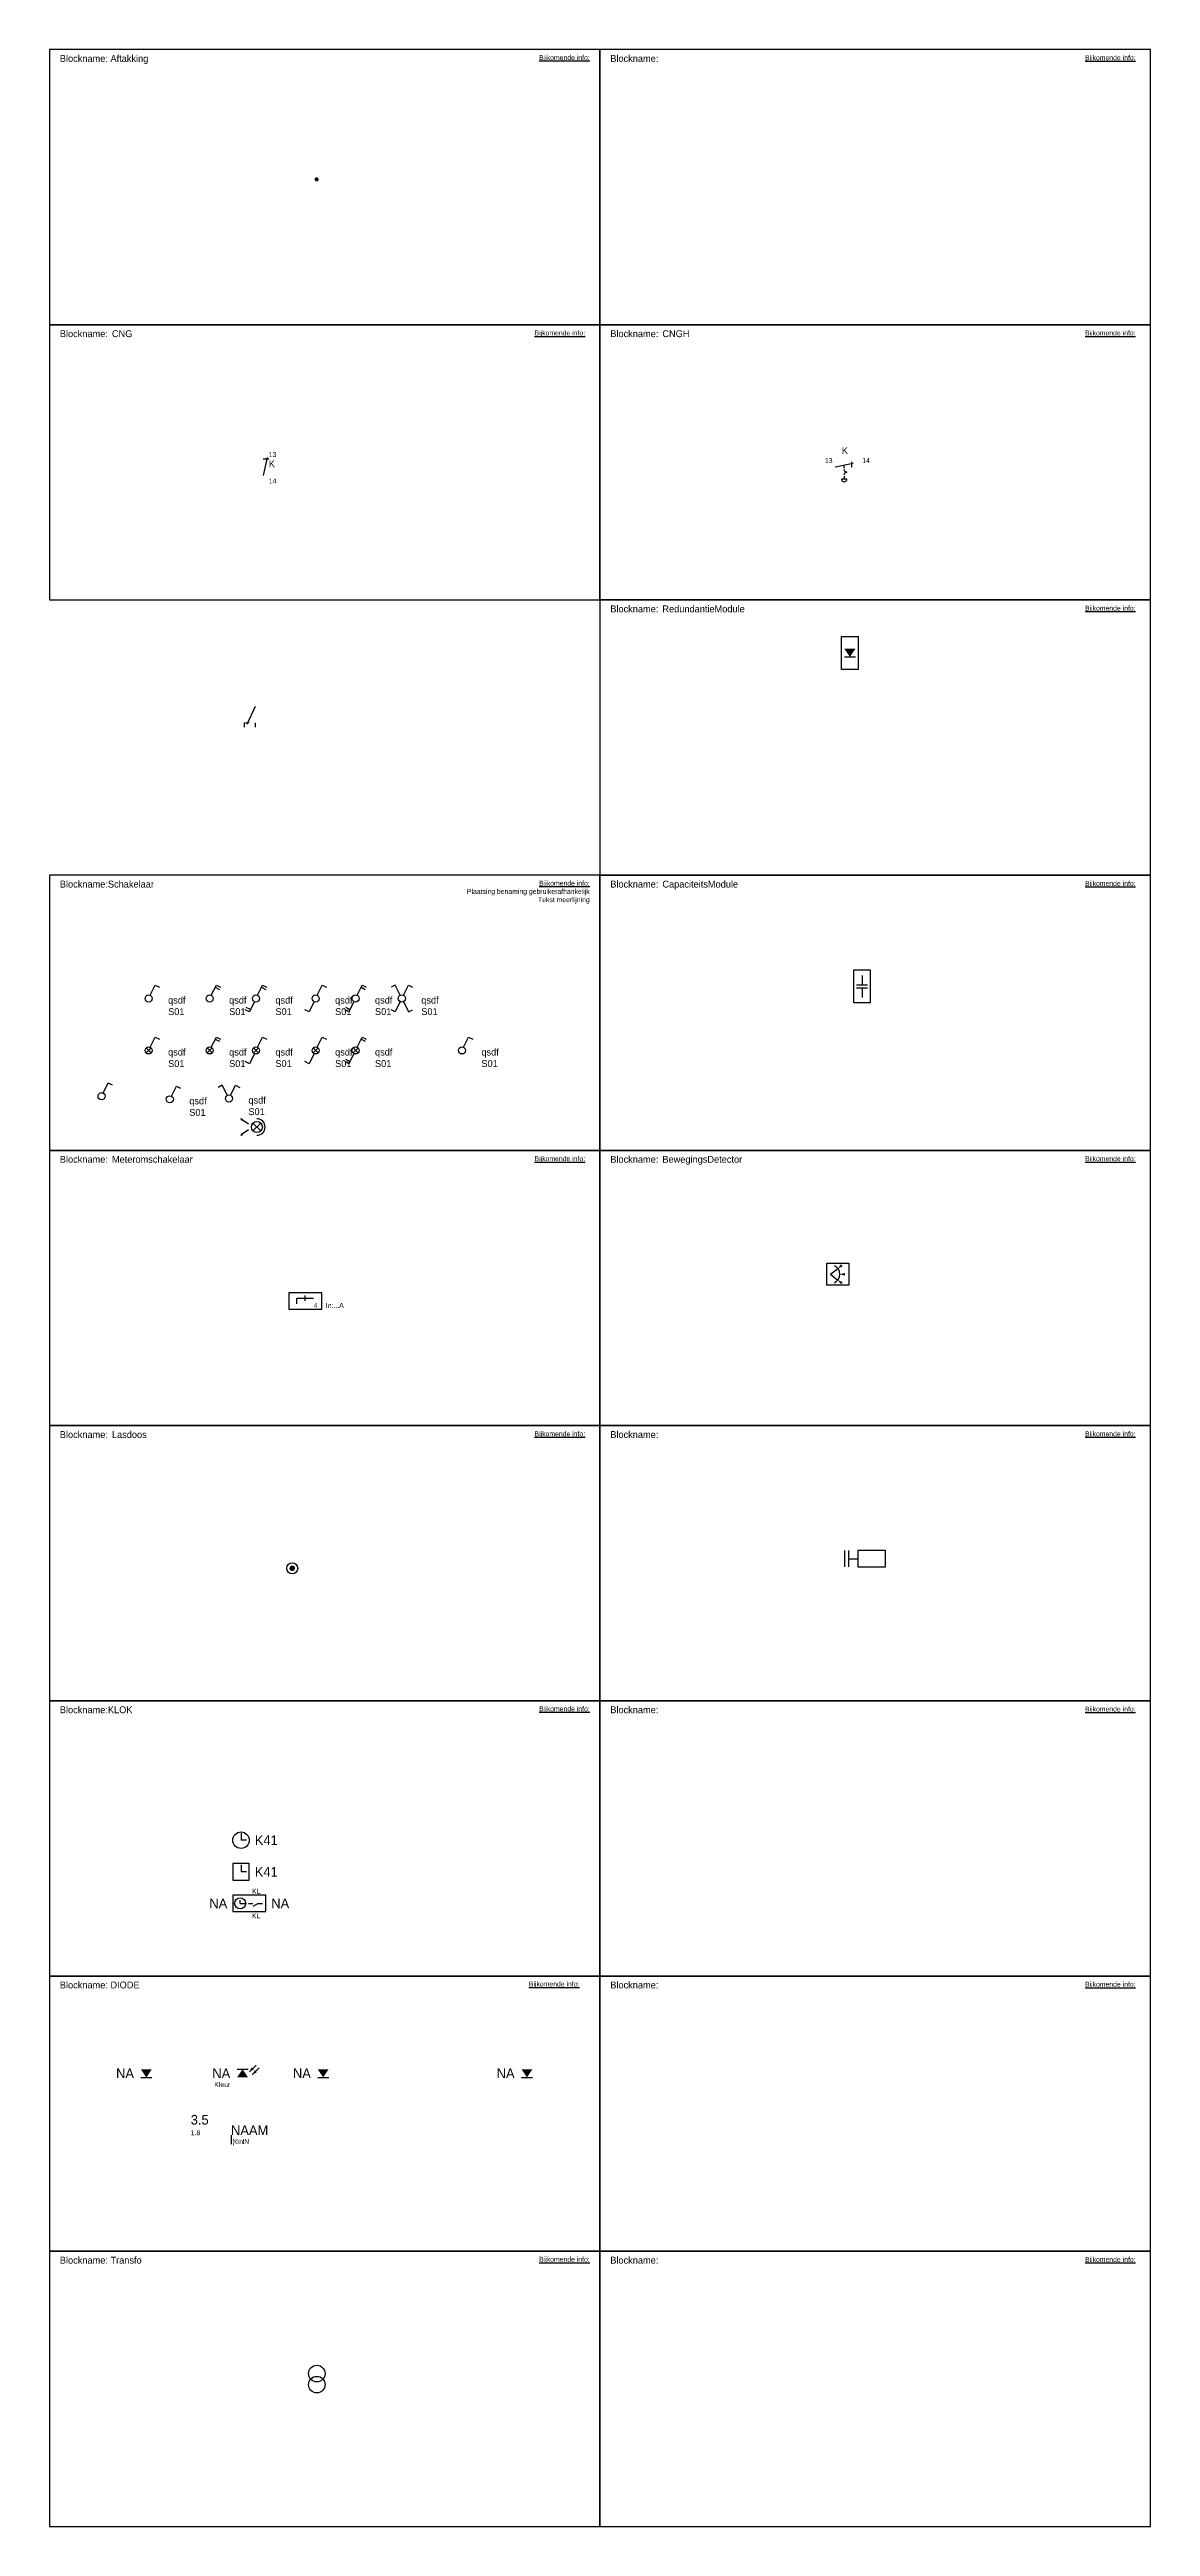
# Model space of a CAD drawing. Header units: millimetres. Extents: x -7152 to 5843, y -5056 to 10205.
# Drawn here: x 500 to 900, y 0 to 900 of the extents above; entities that cross this region are included whole.
import ezdxf
from ezdxf.enums import TextEntityAlignment as Align

# ---------------------------------------------------------------- set-up
doc = ezdxf.new("R2018")
doc.units = ezdxf.units.MM
for name, color, linetype in [('18', 1, 'Continuous'), ('25vol', 7, 'Continuous'), ('35', 2, 'Continuous'), ('BlockSupport', 93, 'Continuous')]:
    doc.layers.add(name, color=color, linetype=linetype)
doc.styles.add('ISOPLUS', font='isoplus')
doc.styles.get("Standard").update_dxf_attribs({"font": 'isoplus.shx'})
doc.dimstyles.new('ISO-25', dxfattribs={"dimtxt": 2.5, "dimasz": 2.5, "dimexe": 1.25, "dimexo": 0.625, "dimtad": 1, "dimtxsty": 'Standard', "dimcen": 2.5, "dimadec": 0, "dimazin": 0, "dimtfac": 1, "dimtmove": 0, "dimatfit": 3, "dimfxl": 1, "dimarcsym": 0})

# ---------------------------------------------------------------- blocks, each defined once
blk = doc.blocks.new('Aftakking')
at = {"linetype": 'Continuous'}
h = blk.add_hatch(color=0, dxfattribs=at)
h.dxf.hatch_style = 1
edge = h.paths.add_edge_path()
edge.add_arc((0, 0), 0.75, 0, 360)
blk = doc.blocks.new('*U294')
for p, q in [((0.58, 1.16), (2.41, 4.82)), ((2.41, 4.82), (3.91, 4.07))]:
    blk.add_line(p, q)
at = {"color": 0}
blk.add_circle((0, 0), 1.29, dxfattribs=at)
at = {"color": 1, "lineweight": 30, "flags": 104}
blk.add_attdef('NAAM', text='', height=1.8, dxfattribs=at).set_placement((7.06, 0.64), align=Align.MIDDLE_LEFT)
blk = doc.blocks.new('*U317')
at = {"color": 0}
blk.add_line((-2, 3), (2, 3), dxfattribs=at)
at = {"color": 1}
for p, q in [((2.47, 2.04), (4.95, 4.51)), ((3.54, 0.97), (6.01, 3.45))]:
    blk.add_line(p, q, dxfattribs=at)
at = {"color": 0}
blk.add_solid([(-2, 0), (2, 0), (0, 3)], dxfattribs=at)
at = {"color": 1}
for points in [[(2.3, 1.86), (3.36, 3.63), (4.07, 2.92)], [(3.36, 0.8), (4.42, 2.57), (5.13, 1.86)]]:
    blk.add_solid(points, dxfattribs=at)
at = {"color": 2, "linetype": 'Continuous', "style": 'ISOPLUS'}
blk.add_attdef('NAAM', text='', height=3.5, dxfattribs=at).set_placement((-4.48, -0.25), align=Align.RIGHT)
at = {"color": 1, "linetype": 'Continuous'}
blk.add_attdef('KLEUR', text='', height=1.8, dxfattribs=at).set_placement((-4.48, -3.5), align=Align.RIGHT)
blk = doc.blocks.new('*U316')
at = {"color": 0}
blk.add_line((-2, 0), (2, 0), dxfattribs=at)
blk.add_solid([(-2, 3), (2, 3), (0, 0)], dxfattribs=at)
at = {"color": 2, "linetype": 'Continuous', "style": 'ISOPLUS'}
blk.add_attdef('NAAM', text='', height=3.5, dxfattribs=at).set_placement((-4.48, -0.25), align=Align.RIGHT)
blk = doc.blocks.new('*U318')
at = {"color": 0}
blk.add_line((-2, 0), (2, 0), dxfattribs=at)
blk.add_solid([(-2, 3), (2, 3), (0, 0)], dxfattribs=at)
at = {"color": 2, "linetype": 'Continuous', "style": 'ISOPLUS'}
blk.add_attdef('NAAM', text='', height=3.5, dxfattribs=at).set_placement((-4.48, -0.25), align=Align.RIGHT)
blk = doc.blocks.new('*U373')
at = {"linetype": 'Continuous', "ltscale": 15}
for p, q in [((0, 0), (-2.98, -6.53)), ((-4, -6), (-4, -7.47))]:
    blk.add_line(p, q, dxfattribs=at)
at = {"linetype": 'ByBlock', "lineweight": 0}
blk.add_lwpolyline([(-2.18, -6), (-4, -6)], dxfattribs=at)
blk.add_lwpolyline([(0, -6), (0, -7.47)])
at = {"color": 1}
blk.add_attdef('ON/OF/SD_LL', text='', height=1.8, dxfattribs=at).set_placement((1.5, 0.6), align=Align.TOP_LEFT)
for tag, p in [('B_LL', (1.5, 2.4)), ('TR_LL', (1.5, -8.42))]:
    blk.add_attdef(tag, text='', height=1.8, dxfattribs=at).set_placement(p, align=Align.MIDDLE_LEFT)
blk.add_attdef('TL_LL', text='', height=1.8, dxfattribs=at).set_placement((-5.5, -8.42), align=Align.MIDDLE_RIGHT)
at = {"color": 2, "style": 'ISOPLUS'}
blk.add_attdef('NUM_LL', text='', height=2.5, dxfattribs=at).set_placement((1.5, -4), align=Align.MIDDLE_LEFT)
blk = doc.blocks.new('*U293')
for p, q in [((0.58, 1.16), (2.41, 4.82)), ((2.03, 4.05), (3.53, 3.31)), ((2.41, 4.82), (3.91, 4.07))]:
    blk.add_line(p, q)
at = {"color": 0}
blk.add_circle((0, 0), 1.29, dxfattribs=at)
at = {"color": 1, "lineweight": 30, "flags": 104}
blk.add_attdef('NAAM', text='', height=1.8, dxfattribs=at).set_placement((7.06, 0.64), align=Align.MIDDLE_LEFT)
blk = doc.blocks.new('*U296')
for p, q in [((0.58, 1.16), (2.41, 4.82)), ((2.03, 4.05), (3.53, 3.31)), ((2.41, 4.82), (3.91, 4.07)), ((-2.41, -4.82), (-3.91, -4.07)), ((-2.03, -4.05), (-3.53, -3.31)), ((-0.58, -1.16), (-2.41, -4.82))]:
    blk.add_line(p, q)
at = {"color": 0}
blk.add_circle((0, 0), 1.29, dxfattribs=at)
blk = doc.blocks.new('*U295')
for p, q in [((0.58, 1.16), (2.41, 4.82)), ((2.41, 4.82), (3.91, 4.07)), ((-2.41, -4.82), (-3.91, -4.07)), ((-0.58, -1.16), (-2.41, -4.82))]:
    blk.add_line(p, q)
at = {"color": 0}
blk.add_circle((0, 0), 1.29, dxfattribs=at)
blk = doc.blocks.new('*U297')
for p, q in [((-2.41, 4.82), (-3.91, 4.07)), ((-0.58, 1.16), (-2.41, 4.82)), ((0.58, 1.16), (2.41, 4.82)), ((2.41, 4.82), (3.91, 4.07)), ((-2.41, -4.82), (-3.91, -4.07)), ((-0.58, -1.16), (-2.41, -4.82)), ((0.58, -1.16), (2.41, -4.82)), ((2.41, -4.82), (3.91, -4.07))]:
    blk.add_line(p, q)
at = {"color": 0}
blk.add_circle((0, 0), 1.29, dxfattribs=at)
blk = doc.blocks.new('*U301')
for p, q in [((0.92, 0.92), (-0.92, -0.92)), ((0.92, -0.92), (-0.92, 0.92)), ((0.58, 1.16), (2.41, 4.82)), ((2.41, 4.82), (3.91, 4.07))]:
    blk.add_line(p, q)
at = {"color": 0}
blk.add_circle((0, 0), 1.29, dxfattribs=at)
at = {"color": 1, "lineweight": 30, "flags": 104}
blk.add_attdef('NAAM', text='', height=1.8, dxfattribs=at).set_placement((7.06, 0.64), align=Align.MIDDLE_LEFT)
blk = doc.blocks.new('*U300')
for p, q in [((0.92, 0.92), (-0.92, -0.92)), ((0.92, -0.92), (-0.92, 0.92)), ((0.58, 1.16), (2.41, 4.82)), ((2.03, 4.05), (3.53, 3.31)), ((2.41, 4.82), (3.91, 4.07))]:
    blk.add_line(p, q)
at = {"color": 0}
blk.add_circle((0, 0), 1.29, dxfattribs=at)
at = {"color": 1, "lineweight": 30, "flags": 104}
blk.add_attdef('NAAM', text='', height=1.8, dxfattribs=at).set_placement((7.06, 0.64), align=Align.MIDDLE_LEFT)
blk = doc.blocks.new('*U299')
for p, q in [((0.92, 0.92), (-0.92, -0.92)), ((0.92, -0.92), (-0.92, 0.92)), ((0.58, 1.16), (2.41, 4.82)), ((2.41, 4.82), (3.91, 4.07)), ((-2.41, -4.82), (-3.91, -4.07)), ((-0.58, -1.16), (-2.41, -4.82))]:
    blk.add_line(p, q)
at = {"color": 0}
blk.add_circle((0, 0), 1.29, dxfattribs=at)
blk = doc.blocks.new('*U298')
for p, q in [((0.92, 0.92), (-0.92, -0.92)), ((0.92, -0.92), (-0.92, 0.92)), ((0.58, 1.16), (2.41, 4.82)), ((2.03, 4.05), (3.53, 3.31)), ((2.41, 4.82), (3.91, 4.07)), ((-2.41, -4.82), (-3.91, -4.07)), ((-2.03, -4.05), (-3.53, -3.31)), ((-0.58, -1.16), (-2.41, -4.82))]:
    blk.add_line(p, q)
at = {"color": 0}
blk.add_circle((0, 0), 1.29, dxfattribs=at)
blk = doc.blocks.new('*U315')
at = {"color": 0, "linetype": 'Continuous'}
blk.add_lwpolyline([(0, -6), (12, -6), (12, 0), (0, 0)], close=True, dxfattribs=at)
at = {"layer": '18'}
for p, q in [((2.69, -3), (2.69, -1.88)), ((2.69, -3), (4.48, -3)), ((5.77, -3), (7.27, -3)), ((9.25, -3), (7.27, -4.14)), ((9.25, -3), (10.75, -3))]:
    blk.add_line(p, q, dxfattribs=at)
blk.add_circle((2.69, -3), 2, dxfattribs=at)
at = {"color": 1, "linetype": 'Continuous'}
blk.add_attdef('KLEMNRB', text='', height=1.8, dxfattribs=at).set_placement((7, 0), align=Align.BOTTOM_LEFT)
at = {"color": 2}
blk.add_attdef('NAAMSR', text='', height=3.5, dxfattribs=at).set_placement((-2, -3), align=Align.MIDDLE_RIGHT)
at = {"color": 1, "linetype": 'Continuous'}
blk.add_attdef('KLEMNRO', text='', height=1.8, dxfattribs=at).set_placement((7, -6.6), align=Align.TOP_LEFT)
at = {"color": 2}
blk.add_attdef('NAAMSL', text='', height=3.5, dxfattribs=at).set_placement((14, -3), align=Align.MIDDLE_LEFT)
blk = doc.blocks.new('*U377')
at = {"color": 0, "linetype": 'Continuous', "ltscale": 15}
for centre in [(0, 2), (0, -2)]:
    blk.add_circle(centre, 3, dxfattribs=at)
at = {"color": 2, "style": 'ISOPLUS'}
blk.add_attdef('NUM_K', text='', height=3.5, dxfattribs=at).set_placement((-4.5, 6.25), align=Align.MIDDLE_RIGHT)
at = {"color": 1, "style": 'ISOPLUS'}
for tag, p in [('UP_K', (-4.5, 2.82)), ('P_K', (-4.5, 0)), ('SCHAKELING_K', (-4.5, -5.6)), ('KLASSE_K', (-4.5, -8.4)), ('US_K', (-4.5, -2.8))]:
    blk.add_attdef(tag, text='', height=1.8, dxfattribs=at).set_placement(p, align=Align.MIDDLE_RIGHT)
blk = doc.blocks.new('Slagdrukknop Vergrendeld')
at = {"color": 1}
blk.add_line((-1, 0), (0, 0), dxfattribs=at)
at = {"color": 7}
blk.add_lwpolyline([(-5, 1, 1), (-5, -1)], format="xyb", close=True, dxfattribs=at)
at = {"color": 1}
for points in [[(-4, 0), (-5, 0)], [(-1.5, 0), (-2, 0), (-2.5, -1), (-3, 0), (-3.5, 0)]]:
    blk.add_lwpolyline(points, dxfattribs=at)
blk = doc.blocks.new('*U415')
at = {"color": 0, "linetype": 'Continuous', "ltscale": 15}
for points in [[(0, 1.4), (-6.53, 0)], [(-0.53, 0), (-0.53, 2)]]:
    blk.add_lwpolyline(points, dxfattribs=at)
at = {"layer": 'BlockSupport', "linetype": 'Continuous', "rotation": 90}
blk.add_blockref('Slagdrukknop Vergrendeld', (-3.26, 0.7), dxfattribs=at)
at = {"color": 1, "style": 'ISOPLUS'}
blk.add_attdef('KLNR1', text='', height=1.8, dxfattribs=at).set_placement((-7.5, 1.5), align=Align.RIGHT)
at = {"color": 2, "style": 'ISOPLUS'}
blk.add_attdef('NAAM', text='', height=2.5, dxfattribs=at).set_placement((-3, 4.02), align=Align.BOTTOM_CENTER)
at = {"color": 1, "style": 'ISOPLUS'}
blk.add_attdef('AMP', text='', height=1.8, dxfattribs=at).set_placement((-3, 0.83), align=Align.BOTTOM_CENTER)
at = {"color": 1}
blk.add_attdef('KLNR2', text='', height=1.8, dxfattribs=at).set_placement((3.3, 3.3), align=Align.TOP_LEFT)
blk = doc.blocks.new('*U418')
at = {"color": 0}
blk.add_lwpolyline([(0, 0), (200, 0), (200, 100), (0, 100)], close=True, dxfattribs=at)
blk.add_text('Blockname:', height=2.5, dxfattribs=at).set_placement((3.74, 98), align=Align.TOP_LEFT)
at = {"color": 0, "linetype": 'Continuous'}
blk.add_text('%%UBijkomende info:', height=1.8, dxfattribs=at).set_placement((176.22, 96.12))
at = {"color": 161, "linetype": 'Continuous', "ltscale": 15, "true_color": 0x8c9ff3}
blk.add_attdef('BLOCKNAME', (22.67, 95.5), '', height=2.5, dxfattribs=at)
blk = doc.blocks.new('*U414')
at = {"color": 0, "linetype": 'Continuous', "ltscale": 15}
for points in [[(1.4, 6.53), (0, 0)], [(0, 6), (2, 6)]]:
    blk.add_lwpolyline(points, dxfattribs=at)
at = {"color": 1, "style": 'ISOPLUS'}
blk.add_attdef('AMP', (2, 0), '', height=1.8, dxfattribs=at)
blk.add_attdef('KLNR1', text='', height=1.8, dxfattribs=at).set_placement((2, 7.6), align=Align.MIDDLE_LEFT)
at = {"color": 2, "style": 'ISOPLUS'}
blk.add_attdef('NAAM', (2, 3), '', height=2.5, dxfattribs=at)
at = {"color": 1}
blk.add_attdef('KLNR2', text='', height=1.8, dxfattribs=at).set_placement((2, -2), align=Align.MIDDLE_LEFT)
blk = doc.blocks.new('*U438')
at = {"color": 1, "linetype": 'ByBlock', "const_width": 1}
blk.add_lwpolyline([(-0.5, 0, 1), (0.5, 0, 1)], format="xyb", close=True, dxfattribs=at)
at = {"color": 0, "linetype": 'ByBlock'}
blk.add_circle((0, 0), 2, dxfattribs=at)
at = {"color": 2, "linetype": 'Continuous', "ltscale": 15}
blk.add_attdef('NAAM_L', text='', height=3.5, dxfattribs=at).set_placement((-3.5, 0), align=Align.MIDDLE_RIGHT)
at = {"color": 1, "linetype": 'Continuous', "ltscale": 15}
blk.add_attdef('TEKST135', text='', height=1.8, dxfattribs=at).set_placement((-2.47, 2.47), align=Align.RIGHT)
blk.add_attdef('TEKST45', (2.47, 2.47), '', height=1.8, dxfattribs=at)
at = {"color": 2, "linetype": 'Continuous', "ltscale": 15}
blk.add_attdef('NAAM_R', text='', height=3.5, dxfattribs=at).set_placement((3.5, 0), align=Align.MIDDLE_LEFT)
at = {"color": 1, "linetype": 'Continuous', "ltscale": 15}
blk.add_attdef('TEKST225', text='', height=1.8, dxfattribs=at).set_placement((-2.47, -2.47), align=Align.TOP_RIGHT)
blk.add_attdef('TEKST315', text='', height=1.8, dxfattribs=at).set_placement((2.47, -2.47), align=Align.TOP_LEFT)
blk = doc.blocks.new('Meteromschakelaar')
at = {"linetype": 'Continuous'}
blk.add_line((0, -3), (0, -1), dxfattribs=at)
at = {"color": 0, "linetype": 'Continuous'}
blk.add_lwpolyline([(-6, -6), (6, -6), (6, 0), (-6, 0)], close=True, dxfattribs=at)
at = {"layer": '35', "linetype": 'Continuous'}
blk.add_lwpolyline([(-3, -4), (-3, -2), (3, -2)], dxfattribs=at)
at = {"color": 1, "linetype": 'Continuous', "ltscale": 15}
blk.add_attdef('KLEMNRLB', text='', height=1.8, dxfattribs=at).set_placement((-4.5, 1.5), align=Align.RIGHT)
blk.add_attdef('KLEMNRRB', (4.5, 1.5), '', height=1.8, dxfattribs=at)
at = {"color": 2, "linetype": 'Continuous'}
blk.add_attdef('NAAM', (7.5, -2.5), '', height=3.5, dxfattribs=at)
at = {"color": 1, "linetype": 'Continuous', "ltscale": 15}
blk.add_attdef('KLEMNRLO', text='', height=1.8, dxfattribs=at).set_placement((-4.5, -7.5), align=Align.TOP_RIGHT)
at = {"color": 1, "linetype": 'Continuous'}
blk.add_attdef('POS', text='', height=1.8, dxfattribs=at).set_placement((4.5, -5.5), align=Align.RIGHT)
at = {"color": 1, "linetype": 'Continuous', "ltscale": 15}
blk.add_attdef('KLEMNRRO', text='', height=1.8, dxfattribs=at).set_placement((4.5, -7.5), align=Align.TOP_LEFT)
at = {"color": 1, "linetype": 'Continuous'}
blk.add_attdef('IN', (7.5, -5.5), '', height=1.8, dxfattribs=at)
blk = doc.blocks.new('RedundantieModule')
at = {"color": 0}
blk.add_line((-2, -7.5), (2, -7.5), dxfattribs=at)
at = {"color": 0, "linetype": 'Continuous'}
blk.add_lwpolyline([(-3, 0), (3, 0), (3, -12), (-3, -12)], close=True, dxfattribs=at)
at = {"color": 0}
blk.add_solid([(-2, -4.5), (2, -4.5), (0, -7.5)], dxfattribs=at)
at = {"color": 2, "linetype": 'Continuous'}
blk.add_attdef('NAAM', text='', height=3.5, dxfattribs=at).set_placement((4.5, -6), align=Align.MIDDLE_LEFT)
blk = doc.blocks.new('CapaciteitsModule')
at = {"color": 0, "linetype": 'Continuous'}
for p, q in [((-2, -5.54), (2, -5.54)), ((-2, -6.54), (2, -6.54)), ((0, -2.04), (0, -5.54)), ((0, -6.54), (0, -10.04))]:
    blk.add_line(p, q, dxfattribs=at)
blk.add_lwpolyline([(-3, 0), (3, 0), (3, -12), (-3, -12)], close=True, dxfattribs=at)
at = {"color": 2, "linetype": 'Continuous'}
blk.add_attdef('NAAM', text='', height=3.5, dxfattribs=at).set_placement((4.5, -6), align=Align.MIDDLE_LEFT)
blk = doc.blocks.new('*U302')
for p, q in [((0.58, 1.16), (2.41, 4.82)), ((2.41, 4.82), (3.91, 4.07))]:
    blk.add_line(p, q)
at = {"color": 0}
blk.add_circle((0, 0), 1.29, dxfattribs=at)
at = {"color": 1, "lineweight": 30, "flags": 104}
blk.add_attdef('NAAM', text='', height=1.8, dxfattribs=at).set_placement((7.06, 0.64), align=Align.MIDDLE_LEFT)
blk = doc.blocks.new('*U303')
for p, q in [((-2.41, 4.82), (-3.91, 4.07)), ((-0.58, 1.16), (-2.41, 4.82)), ((0.58, 1.16), (2.41, 4.82)), ((2.41, 4.82), (3.91, 4.07))]:
    blk.add_line(p, q)
at = {"color": 0}
blk.add_circle((0, 0), 1.29, dxfattribs=at)
blk = doc.blocks.new('*U439')
at = {"linetype": 'Continuous', "ltscale": 15}
for p, q in [((-3, 1), (-5.32, 2.62)), ((-3, -1), (-5.32, -2.62))]:
    blk.add_line(p, q, dxfattribs=at)
at = {"color": 0}
for p, q in [((-1.41, -1.41), (1.41, 1.41)), ((-1.41, 1.41), (1.41, -1.41))]:
    blk.add_line(p, q, dxfattribs=at)
at = {"linetype": 'Continuous', "ltscale": 15}
for points in [[(-5.32, 2.62, 1, 0, 0), (-6.14, 3.2, 0, 0, 0)], [(-5.32, -2.62, 1, 0, 0), (-6.14, -3.2, 0, 0, 0)]]:
    blk.add_lwpolyline(points, format="xyseb", dxfattribs=at)
blk.add_circle((0, 0), 2, dxfattribs=at)
blk.add_arc((0, 0), 3, 270, 90, dxfattribs=at)
at = {"color": 2}
blk.add_attdef('NAAMPL', text='', height=3.5, dxfattribs=at).set_placement((-4.5, 0), align=Align.MIDDLE_RIGHT)
blk.add_attdef('NAAMPR', text='', height=3.5, dxfattribs=at).set_placement((4.5, 0), align=Align.MIDDLE_LEFT)
at = {"color": 1}
blk.add_attdef('BIJKOMENDEPL', text='', height=1.8, dxfattribs=at).set_placement((-4.5, -4.75), align=Align.RIGHT)
blk.add_attdef('BIJKOMENDEPR', (4.5, -4.75), '', height=1.8, dxfattribs=at)
blk = doc.blocks.new('*U446')
at = {"color": 0, "linetype": 'Continuous'}
for q in [(4.03, 2.09), (4.03, -2.09)]:
    blk.add_line((1.36, 0), q, dxfattribs=at)
blk.add_lwpolyline([(0, 4), (8, 4), (8, -4), (0, -4)], close=True, dxfattribs=at)
at = {"color": 7, "linetype": 'Continuous'}
for points in [[(4.03, 2.09, 0, 1, 0), (5.52, 3.26, 0, 0, 0)], [(4.74, 0, 0, 1, 0), (6.64, 0, 0, 0, 0)], [(4.03, -2.09, 0, 1, 0), (5.52, -3.26, 0, 0, 0)]]:
    blk.add_lwpolyline(points, format="xyseb", dxfattribs=at)
at = {"color": 0, "linetype": 'Continuous'}
blk.add_arc((1.36, 0), 3.39, 295.57287, 64.42713, dxfattribs=at)
at = {"color": 2, "linetype": 'Continuous'}
blk.add_attdef('NAAMB', text='', height=3.5, dxfattribs=at).set_placement((4, 5.5), align=Align.CENTER)
blk.add_attdef('NAAMR', text='', height=3.5, dxfattribs=at).set_placement((9.5, 0), align=Align.MIDDLE_LEFT)
blk = doc.blocks.new('*U455')
for p, q in [((0.58, 1.16), (2.41, 4.82)), ((2.41, 4.82), (3.91, 4.07))]:
    blk.add_line(p, q)
at = {"color": 0}
blk.add_circle((0, 0), 1.29, dxfattribs=at)
at = {"color": 1, "lineweight": 30, "flags": 104}
blk.add_attdef('NAAM', text='', height=1.8, dxfattribs=at).set_placement((7.06, 0.64), align=Align.MIDDLE_LEFT)
blk = doc.blocks.new('VoltDetectie')
at = {"color": 7, "linetype": 'Continuous'}
blk.add_lwpolyline([(4.78, -3), (14.78, -3), (14.78, 3), (4.78, 3)], close=True, dxfattribs=at)
at = {"layer": '25vol'}
for p, q in [((0, -3), (0, 3)), ((1.5, -3), (1.5, 3)), ((1.5, 0), (4.78, 0))]:
    blk.add_line(p, q, dxfattribs=at)
at = {"linetype": 'Continuous'}
for tag, p in [('TYPELIJN1', (9.78, 1.5)), ('TYPELIJN2', (9.78, -1.5))]:
    blk.add_attdef(tag, text='', height=1.8, dxfattribs=at).set_placement(p, align=Align.MIDDLE_CENTER)
at = {"color": 2, "linetype": 'Continuous'}
blk.add_attdef('BENAMING', text='', height=3.5, dxfattribs=at).set_placement((16.28, 0), align=Align.MIDDLE_LEFT)
blk = doc.blocks.new('*U314')
at = {"color": 0}
blk.add_circle((3, -3), 3, dxfattribs=at)
at = {"color": 2}
blk.add_attdef('NAAM', text='', height=3.5, dxfattribs=at).set_placement((8, -3), align=Align.MIDDLE_LEFT)
at = {"color": 7}
for points in [[(3, -0.5), (3, -3)], [(5, -3), (3, -3)]]:
    blk.add_leader(points, dimstyle='ISO-25', override={"dimasz": 0.75, "dimgap": 0.625, "dimtad": 0}, dxfattribs=at)
blk = doc.blocks.new('*U313')
at = {"color": 0}
blk.add_lwpolyline([(0, -6), (6, -6), (6, 0), (0, 0)], close=True, dxfattribs=at)
at = {"color": 2}
blk.add_attdef('NAAM', text='', height=3.5, dxfattribs=at).set_placement((8, -3), align=Align.MIDDLE_LEFT)
at = {"color": 7}
for points in [[(3, -0.5), (3, -3)], [(5, -3), (3, -3)]]:
    blk.add_leader(points, dimstyle='ISO-25', override={"dimasz": 0.75, "dimgap": 0.625, "dimtad": 0}, dxfattribs=at)

msp = doc.modelspace()

# ---------------------------------------------------------------- linework, layer by layer
at = {"linetype": 'Continuous'}
msp.add_line((565.943, 142.205), (565.943, 138.955), dxfattribs=at)
at = {"color": 110, "linetype": 'Continuous'}
for points in [[(500, 800), (700, 800), (700, 900), (500, 900)], [(500, 500), (700, 500), (700, 600), (500, 600)], [(500, 200), (700, 200), (700, 300), (500, 300)], [(500, 100), (700, 100), (700, 200), (500, 200)], [(500, 0), (700, 0), (700, 100), (500, 100)]]:
    msp.add_lwpolyline(points, close=True, dxfattribs=at)

# ---------------------------------------------------------------- block references
at = {"color": 160, "linetype": 'Continuous'}
for p in [(700, 800), (700, 300), (700, 200), (700, 100), (700, 0)]:
    msp.add_blockref('*U418', p, dxfattribs=at)
at = {"linetype": 'Continuous'}
for name, p in [('Aftakking', (597.033, 852.833)), ('RedundantieModule', (790.783, 686.777)), ('CapaciteitsModule', (795.204, 565.639)), ('*U455', (518.897, 519.691)), ('*U446', (782.367, 454.991)), ('VoltDetectie', (788.953, 351.638)), ('*U438', (588.173, 348.165))]:
    msp.add_blockref(name, p, dxfattribs=at)
at = {"color": 110, "linetype": 'Continuous'}
for p, values in [((500, 700), {'BLOCKNAME': 'CNG'}), ((700, 700), {'BLOCKNAME': 'CNGH'}), ((700, 600), {'BLOCKNAME': 'RedundantieModule'}), ((700, 500), {'BLOCKNAME': 'CapaciteitsModule'}), ((500, 400), {'BLOCKNAME': 'Meteromschakelaar'}), ((700, 400), {'BLOCKNAME': 'BewegingsDetector'}), ((500, 300), {'BLOCKNAME': 'Lasdoos'})]:
    msp.add_blockref('*U418', p, dxfattribs=at).add_auto_attribs(values)
at = {"linetype": 'Continuous', "ltscale": 15}
for name, p in [('*U414', (577.657, 745.231)), ('*U415', (791.991, 748.234))]:
    msp.add_blockref(name, p, dxfattribs=at).add_auto_attribs({'NAAM': 'K', 'KLNR1': '13', 'KLNR2': '14'})
for name, p in [('*U373', (574.69, 661.306)), ('*U377', (597.109, 53.547))]:
    msp.add_blockref(name, p, dxfattribs=at)
ref = msp.add_blockref('*U294', (536.02, 555.201))
lines = msp.add_mtext('qsdf\\PS01', dxfattribs={"color": 1, "insert": (543.081, 555.844), "char_height": 2.5, "attachment_point": 1})
ref.add_attrib('NAAM', '', (543.081, 555.844), dxfattribs={"flags": 104}).embed_mtext(lines)
ref = msp.add_blockref('*U293', (558.192, 555.201))
lines = msp.add_mtext('qsdf\\PS01', dxfattribs={"color": 1, "insert": (565.254, 555.844), "char_height": 2.5, "attachment_point": 1})
ref.add_attrib('NAAM', '', (565.254, 555.844), dxfattribs={"flags": 104}).embed_mtext(lines)
ref = msp.add_blockref('*U296', (575.005, 555.201))
lines = msp.add_mtext('qsdf\\PS01', dxfattribs={"color": 1, "insert": (582.066, 555.844), "char_height": 2.5, "attachment_point": 1})
ref.add_attrib('NAAM', '', (582.066, 555.844), dxfattribs={"flags": 104}).embed_mtext(lines)
ref = msp.add_blockref('*U295', (596.69, 555.201))
lines = msp.add_mtext('qsdf\\PS01', dxfattribs={"color": 1, "insert": (603.751, 555.844), "char_height": 2.5, "attachment_point": 1})
ref.add_attrib('NAAM', '', (603.751, 555.844), dxfattribs={"flags": 104}).embed_mtext(lines)
ref = msp.add_blockref('*U296', (611.187, 555.201))
lines = msp.add_mtext('qsdf\\PS01', dxfattribs={"color": 1, "insert": (618.249, 555.844), "char_height": 2.5, "attachment_point": 1})
ref.add_attrib('NAAM', '', (618.249, 555.844), dxfattribs={"flags": 104}).embed_mtext(lines)
ref = msp.add_blockref('*U297', (628, 555.201))
lines = msp.add_mtext('qsdf\\PS01', dxfattribs={"color": 1, "insert": (635.061, 555.844), "char_height": 2.5, "attachment_point": 1})
ref.add_attrib('NAAM', '', (635.061, 555.844), dxfattribs={"flags": 104}).embed_mtext(lines)
ref = msp.add_blockref('*U301', (536.02, 536.327))
lines = msp.add_mtext('qsdf\\PS01', dxfattribs={"color": 1, "insert": (543.081, 536.97), "char_height": 2.5, "attachment_point": 1})
ref.add_attrib('NAAM', '', (543.081, 536.97), dxfattribs={"flags": 104}).embed_mtext(lines)
ref = msp.add_blockref('*U300', (558.192, 536.327))
lines = msp.add_mtext('qsdf\\PS01', dxfattribs={"color": 1, "insert": (565.254, 536.97), "char_height": 2.5, "attachment_point": 1})
ref.add_attrib('NAAM', '', (565.254, 536.97), dxfattribs={"flags": 104}).embed_mtext(lines)
ref = msp.add_blockref('*U299', (575.005, 536.327))
lines = msp.add_mtext('qsdf\\PS01', dxfattribs={"color": 1, "insert": (582.066, 536.97), "char_height": 2.5, "attachment_point": 1})
ref.add_attrib('NAAM', '', (582.066, 536.97), dxfattribs={"flags": 104}).embed_mtext(lines)
ref = msp.add_blockref('*U299', (596.69, 536.327))
lines = msp.add_mtext('qsdf\\PS01', dxfattribs={"color": 1, "insert": (603.751, 536.97), "char_height": 2.5, "attachment_point": 1})
ref.add_attrib('NAAM', '', (603.751, 536.97), dxfattribs={"flags": 104}).embed_mtext(lines)
ref = msp.add_blockref('*U298', (611.187, 536.327))
lines = msp.add_mtext('qsdf\\PS01', dxfattribs={"color": 1, "insert": (618.249, 536.97), "char_height": 2.5, "attachment_point": 1})
ref.add_attrib('NAAM', '', (618.249, 536.97), dxfattribs={"flags": 104}).embed_mtext(lines)
ref = msp.add_blockref('*U294', (649.855, 536.327))
lines = msp.add_mtext('qsdf\\PS01', dxfattribs={"color": 1, "insert": (656.917, 536.97), "char_height": 2.5, "attachment_point": 1})
ref.add_attrib('NAAM', '', (656.917, 536.97), dxfattribs={"flags": 104}).embed_mtext(lines)
ref = msp.add_blockref('*U302', (543.7, 518.574))
lines = msp.add_mtext('qsdf\\PS01', dxfattribs={"color": 1, "insert": (550.762, 519.217), "char_height": 2.5, "attachment_point": 1})
ref.add_attrib('NAAM', '', (550.762, 519.217), dxfattribs={"flags": 104}).embed_mtext(lines)
ref = msp.add_blockref('*U303', (565.19, 518.843))
lines = msp.add_mtext('qsdf\\PS01', dxfattribs={"color": 1, "insert": (572.252, 519.486), "char_height": 2.5, "attachment_point": 1})
ref.add_attrib('NAAM', '', (572.252, 519.486), dxfattribs={"flags": 104}).embed_mtext(lines)
msp.add_blockref('*U439', (575.333, 508.481))
at = {"linetype": 'Continuous'}
msp.add_blockref('Meteromschakelaar', (592.895, 448.284), dxfattribs=at).add_auto_attribs({'IN': 'In:...A', 'POS': '4'})
for name, p, values in [('*U314', (566.571, 252.361), {'NAAM': 'K41'}), ('*U313', (566.571, 240.858), {'NAAM': 'K41'}), ('*U315', (566.571, 229.396), {'NAAMSL': 'NA', 'NAAMSR': 'NA', 'KLEMNRB': 'KL', 'KLEMNRO': 'KL'}), ('*U316', (535.166, 163.157), {'NAAM': 'NA'}), ('*U317', (570.138, 163.157), {'NAAM': 'NA', 'KLEUR': 'Kleur'}), ('*U318', (599.426, 163.157), {'NAAM': 'NA'}), ('*U316', (673.448, 163.157), {'NAAM': 'NA'})]:
    msp.add_blockref(name, p).add_auto_attribs(values)

# ---------------------------------------------------------------- texts
at = {"color": 7}
for s, p in [('Blockname: Aftakking', (503.742, 898)), ('Blockname:Schakelaar', (503.742, 598)), ('Blockname:KLOK', (503.742, 298)), ('Blockname: DIODE', (503.742, 198)), ('Blockname: Transfo', (503.742, 98))]:
    msp.add_text(s, height=2.5, dxfattribs=at).set_placement(p, align=Align.TOP_LEFT)
at = {"linetype": 'Continuous'}
for s, height, p in [('3.5', 3.5, (551.308, 146.028)), ('1.8', 1.8, (551.308, 142.166))]:
    msp.add_text(s, height=height, dxfattribs=at).set_placement(p)
at = {"color": 1, "style": 'ISOPLUS'}
msp.add_text('¦©n:', height=1.8, dxfattribs=at).set_placement((566.443, 138.955))
at = {"linetype": 'Continuous', "char_height": 1.8, "attachment_point": 3}
for s, insert in [('{\\LBijkomende info:}', (696.27, 898)), ('{\\LBijkomende info:\\P}Plaatsing benaming gebruikerafhankelijk\\PTekst meerlijning', (696.27, 598)), ('{\\LBijkomende info:}', (696.27, 298)), ('{\\LBijkomende info:}', (692.54, 198)), ('{\\LBijkomende info:}', (696.27, 98))]:
    msp.add_mtext_dynamic_manual_height_columns(s, width=92.06557, gutter_width=9, heights=[0], dxfattribs=dict(at, insert=insert))
at = {"color": 2, "style": 'ISOPLUS'}
msp.add_attdef('NAAM', (565.943, 142.205), '', height=3.5, dxfattribs=at)
at = {"color": 1, "style": 'ISOPLUS'}
msp.add_attdef('IN', text='', height=1.8, dxfattribs=at).set_placement((570.093, 139.855), align=Align.MIDDLE_LEFT)

doc.saveas('drawing.dxf')
